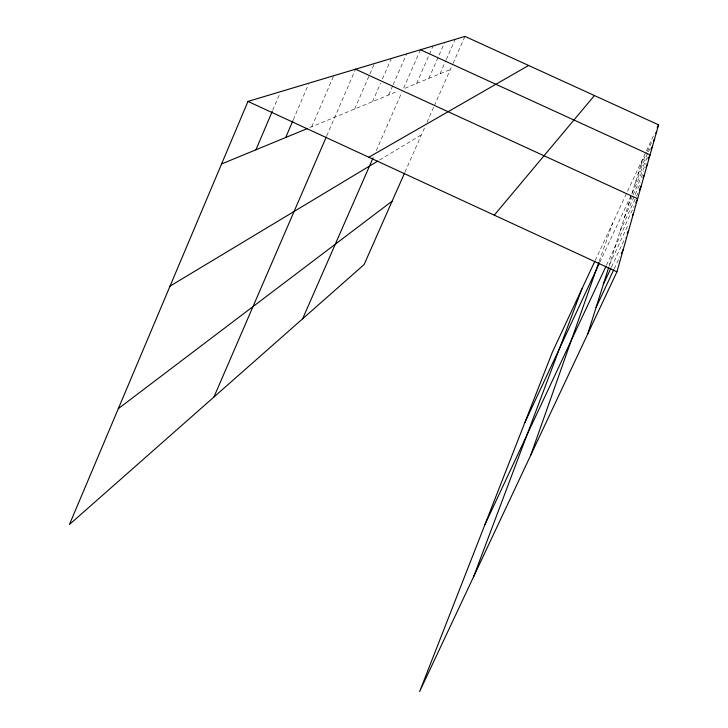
<?xml version="1.0" encoding="UTF-8"?>
<svg xmlns="http://www.w3.org/2000/svg" width="728" height="728" viewBox="0 0 728 728"><rect width="100%" height="100%" fill="white"/><g stroke="black" fill="none" stroke-linecap="round" stroke-linejoin="round"><path stroke-width="0.55" stroke-dasharray="3.64 2.73" d="M608.999 266.375L643.152 157.839M599.199 261.316L612.776 222.877M272.709 110.319L279.77 93.703M293.311 119.72L308.508 84.193M311.793 126.727L333.715 75.73M326.745 135.863L355.555 69.187M354.691 109.009L374.42 63.536M372.545 101.638L380.608 83.138M382.391 79.024L391.346 58.468M388.67 94.977L392.711 85.731M393.156 84.703L406.615 53.89M376.267 150.651L401.938 92.028M420.466 49.741L403.294 88.943L450.341 69.515M416.616 83.438L433.078 45.955M428.81 78.406L444.617 42.497M440.012 73.774L445.827 60.606M446.273 59.596L455.218 39.33M404.986 172.099L424.688 127.537M426.981 122.359L433.852 106.816M434.307 105.778L452.625 64.337M453.089 63.309L464.983 36.4M595.213 260.478L645.954 151.843M646.418 150.842L654.363 133.843M640.667 165.747L646.801 152.625M647.265 151.615L652.452 140.513M637.965 174.329L647.993 152.871M648.466 151.852L650.859 146.747M635.025 183.674L647.756 156.438M599.726 262.499L646.218 163.09M628.273 205.123L632.577 195.923M633.06 194.904L644.062 171.38M624.378 217.508L640.658 182.728M620.056 231.231L635.944 197.306M636.427 196.278L637.874 193.193M606.56 265.074L634.297 205.878M609.664 264.255L628.683 223.705M611.465 267.039L625.334 237.492M614.195 268.841L619.901 256.684M379.616 159.987L421.476 134.789M309.7 127.582L398.07 91.1"/><path stroke-width="1.09" d="M594.731 261.489L552.388 352.152L419.61 691.6L616.935 271.817L658.567 124.843L464.983 36.4L247.975 101.419L69.433 524.515L364.1 264.573L404.531 173.127M587.751 333.915L608.672 267.431M530.767 455.137L598.835 262.353M473.619 576.712L581.918 288.934M255.928 149.786L272.263 111.357M285.722 137.492L292.865 120.766M213.905 397.069L326.299 136.9M302.593 318.828L373.109 157.849M657.166 127.846L658.567 124.843M655.755 133.442L656.702 131.422M653.244 141.632L654.681 138.575M651.06 149.386L652.47 146.355M524.779 422.722L599.244 263.518M648.138 158.977L650.059 154.873L420.466 49.741M645.973 167.294L647.41 164.228M643.052 177.614L644.489 174.547M639.32 190.108L641.25 185.995M484.875 524.751L606.078 266.102M635.726 202.83L637.628 198.762L355.555 69.187M632.486 215.588L633.433 213.559M603.339 284.357L610.992 268.059M627.245 233.415L628.683 230.357M596.105 307.353L613.713 269.851M621.33 253.644L623.232 249.586M494.276 215.169L594.439 95.541M118.318 408.672L392.155 201.11M170.024 286.131L377.777 161.097M368.832 157.23L528.619 65.475M221.576 163.973L307.616 128.447M247.975 101.419L616.935 271.817"/></g></svg>
